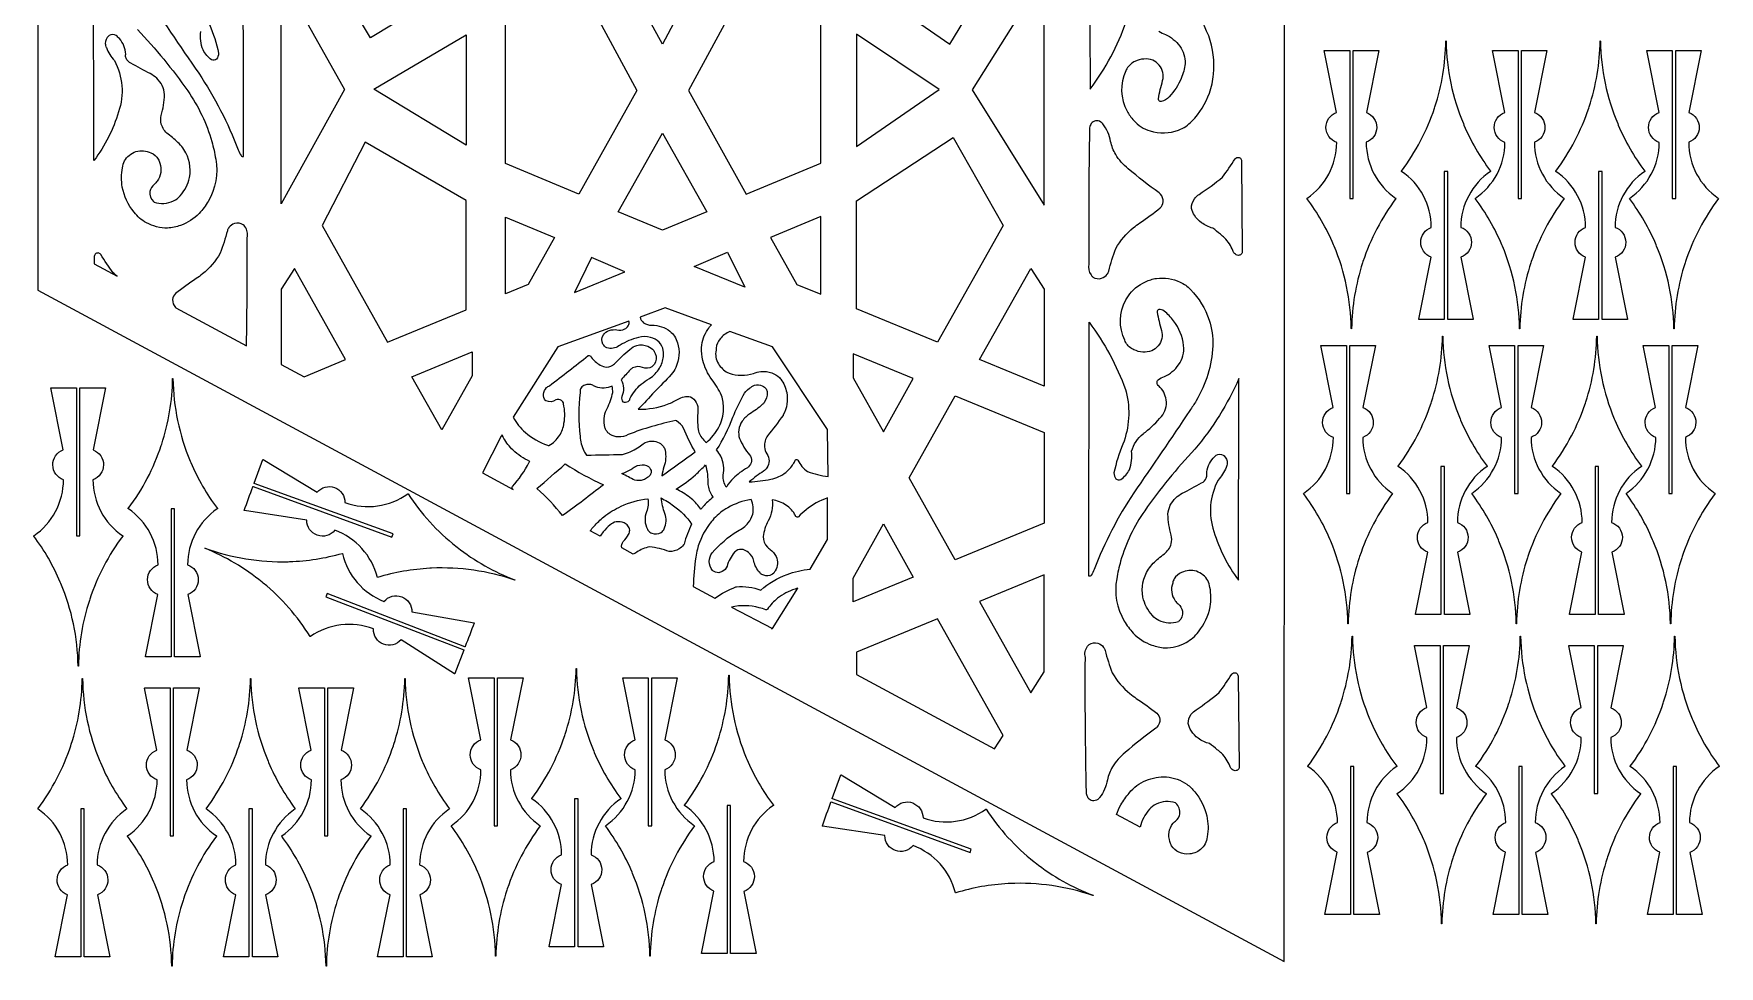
# Model space of a CAD drawing. Header units: millimetres. Extents: x -7831 to -6837, y 2323 to 4310.
# Drawn here: x -7831 to -6837, y 2323 to 2873 of the extents above; entities that cross this region are included whole.
import ezdxf

# ---------------------------------------------------------------- set-up
doc = ezdxf.new("R2010")
doc.units = ezdxf.units.MM
doc.layers.add('Default', color=70, linetype='Continuous')

msp = doc.modelspace()

# ---------------------------------------------------------------- linework, layer by layer
at = {"layer": 'Default'}
msp.add_lwpolyline([(-7829.05, 4309.6), (-7829.05, 2721.61), (-7093.93, 2325.6), (-7092.9, 4309.6)], dxfattribs=at)
for points in [[(-7576.36, 2964.61), (-7576.36, 2904.57), (-7632.77, 2870.41), (-7671.23, 2934.6), (-7633.96, 2998.21)], [(-7497.47, 2933.99), (-7460.53, 3002.54), (-7425.03, 2933.72), (-7460.52, 2866.59)], [(-7346.21, 2964.1), (-7346.21, 2904.76), (-7291.11, 2866.73), (-7249.77, 2934.59), (-7291.37, 3000.43)], [(-7648.06, 2839.94), (-7685.57, 2772.43), (-7685.57, 2906.62)], [(-7553.21, 2883.11), (-7510.95, 2904.61), (-7475.71, 2839.28), (-7509.89, 2778.24), (-7553.21, 2796.24)], [(-7367.06, 2882.85), (-7409.24, 2905.66), (-7445.28, 2839.28), (-7411.11, 2778.24), (-7367.06, 2796.54)], [(-7277.91, 2839.68), (-7235.42, 2771.76), (-7235.42, 2907.24)], [(-7576.36, 2872.09), (-7576.36, 2807.02), (-7630.91, 2840.14)], [(-7346.21, 2872.55), (-7346.21, 2806.32), (-7297.39, 2839.8)], [(-7460.5, 2756.95), (-7486.61, 2767.79), (-7460.5, 2814.23), (-7434.38, 2767.79)], [(-7576.36, 2774.39), (-7636.02, 2808.8), (-7661.39, 2759.76), (-7622.72, 2690.79), (-7576.36, 2709.88)], [(-7346.21, 2710.54), (-7346.21, 2774.32), (-7289.08, 2811.6), (-7259.6, 2759.77), (-7298.27, 2690.79)], [(-7553.21, 2719.43), (-7553.21, 2764.68), (-7524.24, 2752.62), (-7539.7, 2724.99)], [(-7367.06, 2764.99), (-7396.75, 2752.62), (-7381.3, 2724.99), (-7367.06, 2719.14)], [(-7685.57, 2677.79), (-7671.99, 2670.47), (-7647.45, 2680.59), (-7677.62, 2734.41), (-7685.57, 2722.05)], [(-7502.49, 2740.76), (-7512.55, 2720.12), (-7482.67, 2732.32)], [(-7422.12, 2743.91), (-7412.06, 2723.27), (-7441.94, 2735.47)], [(-7235.42, 2722.05), (-7235.42, 2664.87), (-7273.54, 2680.59), (-7243.38, 2734.41)], [(-7572.9, 2671), (-7590.77, 2639.1), (-7608.36, 2670.49), (-7572.9, 2685.11)], [(-7348.09, 2669.9), (-7330.22, 2638), (-7312.63, 2669.39), (-7348.09, 2684.01)], [(-7235.42, 2610.83), (-7235.42, 2584.11), (-7287.9, 2562.48), (-7315.03, 2610.83), (-7287.9, 2659.18), (-7235.42, 2637.54)], [(-7348.09, 2551.76), (-7330.22, 2583.65), (-7312.63, 2552.27), (-7348.09, 2537.65)], [(-7235.42, 2496.49), (-7235.42, 2553.67), (-7273.54, 2537.95), (-7243.38, 2484.13)], [(-7346.21, 2494.97), (-7264.78, 2451.11), (-7259.63, 2458.83), (-7298.27, 2527.75), (-7346.21, 2508.01)]]:
    msp.add_lwpolyline(points, close=True, dxfattribs=at)
for points in [[(-7209.01, 2989.78), (-7208.2, 2840.13, 0.07631), (-7186.98, 2879.92)], [(-7767.18, 2898.1, 0.003386), (-7734.09, 2849.46, -0.053849), (-7710.77, 2804.37, 0.086443), (-7709.07, 2801.01, 0.424748), (-7707.61, 2800.46), (-7707.81, 2950.12, 0.076471)], [(-7770.23, 2875.24, -0.038709), (-7740.62, 2839.03, -0.084446), (-7726.39, 2809.22, -0.028578), (-7724.09, 2798.89, -0.183171), (-7728.54, 2773.92, -0.04938), (-7733.75, 2766.85, -0.121712), (-7744.84, 2759.73, -0.060853), (-7752.47, 2758.13, -0.120786), (-7765, 2761.3, -0.115471), (-7772.23, 2767.63, -0.131023), (-7779.18, 2782.39, -0.095963), (-7779.04, 2793.66, -0.207894), (-7775.08, 2801.06, -0.079722), (-7771.13, 2803.28, -0.178753), (-7762.33, 2802.57, -0.16088), (-7757.99, 2798.77, -0.088334), (-7757.08, 2796.36, -0.252889), (-7758.63, 2785.85, -0.044352), (-7760.24, 2784.05, 0.192156), (-7762.9, 2779.73, 0.238898), (-7760.75, 2773.78), (-7760.42, 2773.48, 0.19667), (-7748.97, 2774.2, 0.107898), (-7745.13, 2777.18, 0.13561), (-7739.54, 2788, 0.195347), (-7742.83, 2804.49, 0.042172), (-7745.58, 2807.98, 0.039778), (-7752.17, 2813.54, -0.162757), (-7756.18, 2819.52, -0.129231), (-7756.22, 2824.61, 0.063872), (-7754.28, 2836.95, 0.190173), (-7758.9, 2846.55, 0.062387), (-7762.68, 2849.26, -0.006297), (-7774.1, 2855.36, -0.189189), (-7776.91, 2858.28, -0.135654), (-7777.2, 2860.66, 0.178651), (-7780.91, 2869.93, 0.036511), (-7782.74, 2871.69, 0.320408), (-7786.9, 2871.75, 0.011978), (-7787.21, 2871.49, 0.241317), (-7789.24, 2866.98, 0.079836), (-7788.59, 2864.58, 0.082144), (-7783.87, 2856.95, -0.20864), (-7781.38, 2826.73, -0.086484), (-7795.89, 2798.04), (-7796.15, 2916.91, 0.068295)], [(-7167.69, 2874.26, 0.077861), (-7163.92, 2872.42, -0.127318), (-7155.47, 2865.46, -0.172549), (-7152.34, 2855.13, -0.076186), (-7154.57, 2846.48, -0.089549), (-7161.7, 2835.67, -0.222763), (-7166.46, 2832.85, -0.019237), (-7167.04, 2832.81, -0.249398), (-7168.07, 2834.39, -0.027776), (-7165.53, 2845.17, 0.247093), (-7167.56, 2854.25, 0.089839), (-7171.32, 2857.27, 0.189544), (-7181.85, 2856.49, 0.159487), (-7186.65, 2852.18, 0.042176), (-7187.27, 2850.86, 0.239334), (-7186.53, 2827.15, 0.052395), (-7182.63, 2821.62, 0.131715), (-7172.95, 2815.5, 0.1697), (-7156.13, 2816.01, 0.119156), (-7148.3, 2821.19, 0.105267), (-7137.96, 2837.79, 0.067928), (-7135.58, 2848.86, 0.109576), (-7138.32, 2871.5, 0.062275), (-7163.8, 2914.17, -0.041735)], [(-7727.74, 2878.26, -0.051326), (-7722.46, 2861.3, -0.172307), (-7723.65, 2857.81, -0.346332), (-7726.5, 2857.42, -0.126385), (-7731.56, 2863.21, -0.124348), (-7732.84, 2874.09, 0.154405)]]:
    msp.add_lwpolyline(points, format="xyb", dxfattribs=at)
for points in [[(-7004.93, 2829.71, 0.075188), (-6998.48, 2868.42, -0.984999), (-6998.3, 2868.42, 0.095578), (-6988.14, 2819.75), (-6987.81, 2818.96, 0.060023), (-6972.13, 2791.75, -0.427199), (-6972.15, 2791.63, 0.246783), (-6989.7, 2758.6, -0.711573), (-6989.57, 2740.98), (-6982.3, 2704.44, -0.472994), (-6982.39, 2704.33, 0.00008), (-6997.29, 2704.33, -0.414262), (-6997.38, 2704.42), (-6997.38, 2791.61), (-6999.4, 2791.61), (-6999.4, 2704.42, -0.414216), (-6999.49, 2704.33), (-7014.39, 2704.33, -0.472994), (-7014.48, 2704.44), (-7007.2, 2741.02, -0.701731), (-7007.08, 2758.56, 0.248166), (-7024.62, 2791.63, -0.427814), (-7024.64, 2791.75, 0.080411), (-7005.2, 2828.91)], [(-6913.93, 2829.71, 0.075188), (-6907.48, 2868.42, -0.984999), (-6907.3, 2868.42, 0.095578), (-6897.14, 2819.75), (-6896.81, 2818.96, 0.060023), (-6881.13, 2791.75, -0.427199), (-6881.15, 2791.63, 0.246783), (-6898.7, 2758.6, -0.711573), (-6898.57, 2740.98), (-6891.3, 2704.44, -0.472994), (-6891.39, 2704.33, 0.00008), (-6906.29, 2704.33, -0.414262), (-6906.38, 2704.42), (-6906.38, 2791.61), (-6908.4, 2791.61), (-6908.4, 2704.42, -0.414216), (-6908.49, 2704.33), (-6923.39, 2704.33, -0.472994), (-6923.48, 2704.44), (-6916.2, 2741.02, -0.701731), (-6916.08, 2758.56, 0.248166), (-6933.62, 2791.63, -0.427814), (-6933.64, 2791.75, 0.080411), (-6914.2, 2828.91)], [(-7047.62, 2737.61, 0.075188), (-7054.08, 2698.9, -0.984999), (-7054.26, 2698.9, 0.095578), (-7064.41, 2747.57), (-7064.75, 2748.36, 0.060023), (-7080.42, 2775.56, -0.427199), (-7080.4, 2775.69, 0.246783), (-7062.85, 2808.72, -0.711573), (-7062.99, 2826.34), (-7070.25, 2862.88, -0.472994), (-7070.17, 2862.99, 0.00008), (-7055.27, 2862.99, -0.414262), (-7055.18, 2862.9), (-7055.18, 2775.71), (-7053.16, 2775.71), (-7053.16, 2862.9, -0.414216), (-7053.07, 2862.99), (-7038.17, 2862.99, -0.472994), (-7038.08, 2862.88), (-7045.36, 2826.3, -0.701731), (-7045.48, 2808.76, 0.248166), (-7027.93, 2775.69, -0.427814), (-7027.91, 2775.56, 0.080411), (-7047.36, 2738.41)], [(-6948.37, 2737.61, 0.075188), (-6954.83, 2698.9, -0.984999), (-6955.01, 2698.9, 0.095578), (-6965.16, 2747.57), (-6965.5, 2748.36, 0.060023), (-6981.18, 2775.56, -0.427199), (-6981.15, 2775.69, 0.246783), (-6963.61, 2808.72, -0.711573), (-6963.74, 2826.34), (-6971.01, 2862.88, -0.472994), (-6970.92, 2862.99, 0.00008), (-6956.02, 2862.99, -0.414262), (-6955.93, 2862.9), (-6955.93, 2775.71), (-6953.91, 2775.71), (-6953.91, 2862.9, -0.414216), (-6953.82, 2862.99), (-6938.92, 2862.99, -0.472994), (-6938.83, 2862.88), (-6946.11, 2826.3, -0.701731), (-6946.23, 2808.76, 0.248166), (-6928.68, 2775.69, -0.427814), (-6928.66, 2775.56, 0.080411), (-6948.11, 2738.41)], [(-6857.37, 2737.61, 0.075188), (-6863.83, 2698.9, -0.984999), (-6864.01, 2698.9, 0.095578), (-6874.16, 2747.57), (-6874.5, 2748.36, 0.060023), (-6890.18, 2775.56, -0.427199), (-6890.15, 2775.69, 0.246783), (-6872.61, 2808.72, -0.711573), (-6872.74, 2826.34), (-6880.01, 2862.88, -0.472994), (-6879.92, 2862.99, 0.00008), (-6865.02, 2862.99, -0.414262), (-6864.93, 2862.9), (-6864.93, 2775.71), (-6862.91, 2775.71), (-6862.91, 2862.9, -0.414216), (-6862.82, 2862.99), (-6847.92, 2862.99, -0.472994), (-6847.83, 2862.88), (-6855.11, 2826.3, -0.701731), (-6855.23, 2808.76, 0.248166), (-6837.68, 2775.69, -0.427814), (-6837.66, 2775.56, 0.080411), (-6857.11, 2738.41)], [(-7201.55, 2728.54, 0.151381), (-7198.2, 2731.03, 0.092035), (-7197.33, 2732.82, -0.027343), (-7193.14, 2746.09, -0.092305), (-7182.74, 2758.43, -0.023458), (-7179, 2761.22, 0.015094), (-7166.95, 2770.07, 0.176601), (-7165.2, 2773.61, 0.212227), (-7166.89, 2778.22, 0.035784), (-7167.67, 2778.93, -0.020778), (-7185.82, 2793.19, -0.093782), (-7193.23, 2801.61, -0.08111), (-7196.23, 2809.23, 0.121988), (-7200.87, 2819.59), (-7201.33, 2820.18, 0.20112), (-7204.31, 2821.47, 0.195283), (-7207.14, 2820.46, 0.137014), (-7207.95, 2819.22, 0.122783), (-7208.68, 2816.66, 0.006777), (-7208.99, 2736.91, 0.215809), (-7207.79, 2730.52, 0.045105), (-7206.69, 2729.23, 0.202346)], [(-7120.89, 2742.06, -0.143073), (-7123.16, 2743.18, -0.168841), (-7124.14, 2744.94, 0.106229), (-7129.02, 2752.39, 0.033257), (-7131.49, 2754.52, 0.018926), (-7136, 2758.11, -0.092381), (-7142.68, 2761.35, -0.0926), (-7146.77, 2765.69, -0.081001), (-7148.51, 2769.68, -0.180148), (-7146.8, 2775.41, -0.087595), (-7143.91, 2778.07, 0.0257), (-7130.15, 2788.25, 0.012781), (-7122.81, 2798.93, -0.20497), (-7121.71, 2799.81, -0.232284), (-7119.92, 2799.51, -0.101883), (-7119.51, 2799.07, -0.162775), (-7118.95, 2797.42), (-7118.64, 2744.6, -0.297096), (-7119.13, 2742.74, -0.171353)], [(-7747.62, 2711.21), (-7705.89, 2688.73, 0.005416), (-7705.56, 2752.47, 0.23137), (-7706.9, 2759.12, 0.037033), (-7707.82, 2760.15, 0.2037), (-7712.96, 2760.88, 0.151459), (-7716.32, 2758.42, 0.092495), (-7717.2, 2756.62, -0.027378), (-7721.44, 2743.38, -0.09242), (-7731.88, 2731.12, -0.023599), (-7735.65, 2728.35, 0.015127), (-7747.74, 2719.57, 0.17634), (-7749.49, 2716.03, 0.212267), (-7747.82, 2711.42, 0.009686)], [(-7795.74, 2741.03), (-7795.78, 2737.16), (-7782.13, 2729.8, -0.004742), (-7784.58, 2731.8, -0.012763), (-7791.88, 2742.52, 0.205966), (-7792.97, 2743.4, 0.23298), (-7794.76, 2743.12, 0.095952), (-7795.16, 2742.7, 0.164419), (-7795.74, 2741.04)], [(-7185.14, 2615.69, 0.124348), (-7183.86, 2626.57, -0.154405), (-7177.06, 2636.84, -0.018331), (-7175.67, 2637.89, 0.053003), (-7166.27, 2647.08, 0.211359), (-7163.38, 2656.81, 0.165565), (-7167.79, 2665.07, -0.433717), (-7168.25, 2668.73, -0.077739), (-7164.48, 2670.59, 0.128454), (-7156.11, 2677.54, 0.189196), (-7153.16, 2688.86, 0.137126), (-7159.1, 2703.56, 0.060023), (-7164.65, 2709.26, 0.160321), (-7167.77, 2710.18, 0.249131), (-7168.79, 2708.59, 0.027786), (-7166.2, 2697.83, -0.246884), (-7168.21, 2688.72, -0.089609), (-7171.95, 2685.69, -0.189874), (-7182.47, 2686.4, -0.159631), (-7187.29, 2690.68, -0.042555), (-7187.92, 2692.01, -0.239384), (-7187.25, 2715.76, -0.04839), (-7183.94, 2720.63, -0.130643), (-7172.53, 2727.72, -0.028784), (-7169.21, 2728.53, -0.139442), (-7155.25, 2726.33, -0.095322), (-7149.06, 2721.91, -0.110967), (-7138.14, 2703.95, -0.093081), (-7135.99, 2688.74, -0.122685), (-7145.81, 2656.23, -0.021822), (-7149.52, 2650.58, -0.003386), (-7182.61, 2601.94, 0.053849), (-7205.93, 2556.85, -0.086443), (-7207.63, 2553.49, -0.424748), (-7209.09, 2552.94), (-7208.9, 2702.6, -0.076471), (-7187.51, 2662.94), (-7187.02, 2661.56, -0.152055), (-7188.96, 2630.74, 0.051326), (-7194.24, 2613.78, 0.172307), (-7193.06, 2610.3, 0.346332), (-7190.2, 2609.9, 0.126385)], [(-7458.97, 2711.08), (-7473.77, 2705.72, 0.19508), (-7471.68, 2702.38, 0.16747), (-7466.86, 2700.92, -0.078476), (-7461.14, 2699.98, -0.089572), (-7456.15, 2697.29, -0.077672), (-7453.49, 2694.39, -0.059857), (-7451.73, 2690.55, -0.192087), (-7452.75, 2675.93, -0.053947), (-7455.35, 2671.76, 0.007627), (-7474.84, 2651.29, 0.091523), (-7457.51, 2654.33, 0.039067), (-7451.33, 2657.19, -0.19928), (-7444.08, 2658.73, -0.132534), (-7440.62, 2655.25, -0.170128), (-7439.72, 2650.47, 0.042642), (-7439.51, 2639.36, 0.144954), (-7436.24, 2633.16, 0.03572), (-7434.68, 2631.76, 0.099195), (-7427.38, 2640.74, 0.115151), (-7424.58, 2651.39, 0.0854), (-7425.75, 2659.51, 0.054033), (-7431.48, 2668.92, -0.099441), (-7436.75, 2680.17, -0.065629), (-7437.59, 2687.77, -0.133272), (-7433.81, 2698.44, -0.035151), (-7431.64, 2701.17)], [(-7548.59, 2646.63, 0.09051), (-7541.37, 2637.58, 0.092172), (-7528.39, 2630.15, 0.005248), (-7527.52, 2629.86, 0.107025), (-7521.29, 2635.89, 0.116427), (-7518.66, 2643.02, 0.101613), (-7518.94, 2654.48, 0.252538), (-7520.13, 2656.52, 0.236531), (-7523.49, 2656.81, -0.272856), (-7529.26, 2656.28, -0.01517), (-7529.53, 2656.42, -0.194652), (-7530.83, 2660.18, -0.188634), (-7528.89, 2664.07, -0.066042), (-7527.21, 2665.23, 0.003928), (-7504.32, 2682.94, -0.328474), (-7503.21, 2682.92, -0.049883), (-7503.1, 2682.82, 0.126811), (-7498.09, 2677.84, 0.056784), (-7494.49, 2676.25, 0.159339), (-7489.93, 2677.26, 0.054304), (-7488.87, 2678.06, -0.027099), (-7479.84, 2686.61, -0.13119), (-7475.68, 2688.93, -0.163975), (-7469.14, 2688.47, -0.139206), (-7465.74, 2685.89, -0.08282), (-7464.81, 2684.11, -0.276828), (-7465.36, 2677.94, -0.069226), (-7466.83, 2676.42, -0.239954), (-7472.25, 2675.89, 0.223526), (-7478.15, 2675.68, 0.076758), (-7479.5, 2674.71, -0.004872), (-7484.94, 2668.72, -0.247573), (-7484.58, 2658.79, 0.257412), (-7483.85, 2655.65, 0.229426), (-7480.79, 2655.97, 0.204843), (-7479.74, 2657.39, -0.110233), (-7473.2, 2666.03, -0.050306), (-7468.23, 2669.45, 0.110679), (-7462.31, 2675.47, 0.121619), (-7460.02, 2682.46, 0.058938), (-7460.17, 2685.93, 0.176026), (-7462.58, 2690.89, 0.127657), (-7467.67, 2693.71, 0.132981), (-7474.73, 2693.65, 0.07476), (-7485.58, 2689.12, 0.048821), (-7486.23, 2688.68, -0.214489), (-7493.4, 2687.46, -0.133084), (-7495.7, 2689.75, -0.287175), (-7495.44, 2695.19, -0.149904), (-7491.95, 2697.76, -0.12562), (-7487.41, 2698.16, 0.176469), (-7482.83, 2698.68, 0.149084), (-7480.77, 2700.59, 0.195203), (-7480.38, 2703.32), (-7522.2, 2688.13)], [(-7362.87, 2611.63), (-7363.21, 2639.34), (-7395.73, 2688.13), (-7420.74, 2697.2, 0.127014), (-7426.6, 2692.76, 0.1354), (-7428.9, 2687.38, 0.029871), (-7428.99, 2686.16, 0.186709), (-7427.57, 2678.11, 0.123865), (-7422.15, 2673, 0.014567), (-7421.25, 2672.53, 0.163555), (-7406.91, 2672.5, -0.071888), (-7402.6, 2673.59, -0.11477), (-7396.01, 2672.78, -0.113942), (-7391.56, 2669.98, -0.055961), (-7390.77, 2669.02, -0.108081), (-7387.27, 2661.15, -0.174679), (-7389.34, 2647.95), (-7389.47, 2647.71, -0.020953), (-7398.53, 2635.71, 0.183392), (-7400.39, 2629.19, 0.112348), (-7398.99, 2624.95, -0.314743), (-7399.01, 2616.83, -0.075853), (-7400.91, 2614.84, 0.039296), (-7409.35, 2608.44, 0.02405), (-7396.61, 2610.01, 0.106076), (-7387.84, 2614.11, 0.095159), (-7383.38, 2619.05, 0.039728), (-7382.28, 2621.24, -0.498617), (-7380.87, 2621.42, -0.066773), (-7380.77, 2621.28, 0.111986), (-7375.02, 2614.56, 0.056208)], [(-7006.93, 2655.71, 0.075188), (-7000.48, 2694.42, -0.984999), (-7000.3, 2694.42, 0.095578), (-6990.14, 2645.75), (-6989.81, 2644.96, 0.060023), (-6974.13, 2617.75, -0.427199), (-6974.15, 2617.63, 0.246783), (-6991.7, 2584.6, -0.711573), (-6991.57, 2566.98), (-6984.3, 2530.44, -0.472994), (-6984.39, 2530.33, 0.00008), (-6999.29, 2530.33, -0.414262), (-6999.38, 2530.42), (-6999.38, 2617.61), (-7001.4, 2617.61), (-7001.4, 2530.42, -0.414216), (-7001.49, 2530.33), (-7016.39, 2530.33, -0.472994), (-7016.48, 2530.44), (-7009.2, 2567.02, -0.701731), (-7009.08, 2584.56, 0.248166), (-7026.62, 2617.63, -0.427814), (-7026.64, 2617.75, 0.080411), (-7007.2, 2654.91)], [(-6915.93, 2655.71, 0.075188), (-6909.48, 2694.42, -0.984999), (-6909.3, 2694.42, 0.095578), (-6899.14, 2645.75), (-6898.81, 2644.96, 0.060023), (-6883.13, 2617.75, -0.427199), (-6883.15, 2617.63, 0.246783), (-6900.7, 2584.6, -0.711573), (-6900.57, 2566.98), (-6893.3, 2530.44, -0.472994), (-6893.39, 2530.33, 0.00008), (-6908.29, 2530.33, -0.414262), (-6908.38, 2530.42), (-6908.38, 2617.61), (-6910.4, 2617.61), (-6910.4, 2530.42, -0.414216), (-6910.49, 2530.33), (-6925.39, 2530.33, -0.472994), (-6925.48, 2530.44), (-6918.2, 2567.02, -0.701731), (-6918.08, 2584.56, 0.248166), (-6935.62, 2617.63, -0.427814), (-6935.64, 2617.75, 0.080411), (-6916.2, 2654.91)], [(-7049.62, 2563.61, 0.075188), (-7056.08, 2524.9, -0.984999), (-7056.26, 2524.9, 0.095578), (-7066.41, 2573.57), (-7066.75, 2574.36, 0.060023), (-7082.42, 2601.56, -0.427199), (-7082.4, 2601.69, 0.246783), (-7064.85, 2634.72, -0.711573), (-7064.99, 2652.34), (-7072.25, 2688.88, -0.472994), (-7072.17, 2688.99, 0.00008), (-7057.27, 2688.99, -0.414262), (-7057.18, 2688.9), (-7057.18, 2601.71), (-7055.16, 2601.71), (-7055.16, 2688.9, -0.414216), (-7055.07, 2688.99), (-7040.17, 2688.99, -0.472994), (-7040.08, 2688.88), (-7047.36, 2652.3, -0.701731), (-7047.48, 2634.76, 0.248166), (-7029.93, 2601.69, -0.427814), (-7029.91, 2601.56, 0.080411), (-7049.36, 2564.41)], [(-6950.37, 2563.61, 0.075188), (-6956.83, 2524.9, -0.984999), (-6957.01, 2524.9, 0.095578), (-6967.16, 2573.57), (-6967.5, 2574.36, 0.060023), (-6983.18, 2601.56, -0.427199), (-6983.15, 2601.69, 0.246783), (-6965.61, 2634.72, -0.711573), (-6965.74, 2652.34), (-6973.01, 2688.88, -0.472994), (-6972.92, 2688.99, 0.00008), (-6958.02, 2688.99, -0.414262), (-6957.93, 2688.9), (-6957.93, 2601.71), (-6955.91, 2601.71), (-6955.91, 2688.9, -0.414216), (-6955.82, 2688.99), (-6940.92, 2688.99, -0.472994), (-6940.83, 2688.88), (-6948.11, 2652.3, -0.701731), (-6948.23, 2634.76, 0.248166), (-6930.68, 2601.69, -0.427814), (-6930.66, 2601.56, 0.080411), (-6950.11, 2564.41)], [(-6859.37, 2563.61, 0.075188), (-6865.83, 2524.9, -0.984999), (-6866.01, 2524.9, 0.095578), (-6876.16, 2573.57), (-6876.5, 2574.36, 0.060023), (-6892.18, 2601.56, -0.427199), (-6892.15, 2601.69, 0.246783), (-6874.61, 2634.72, -0.711573), (-6874.74, 2652.34), (-6882.01, 2688.88, -0.472994), (-6881.92, 2688.99, 0.00008), (-6867.02, 2688.99, -0.414262), (-6866.93, 2688.9), (-6866.93, 2601.71), (-6864.91, 2601.71), (-6864.91, 2688.9, -0.414216), (-6864.82, 2688.99), (-6849.92, 2688.99, -0.472994), (-6849.83, 2688.88), (-6857.11, 2652.3, -0.701731), (-6857.23, 2634.76, 0.248166), (-6839.68, 2601.69, -0.427814), (-6839.66, 2601.56, 0.080411), (-6859.11, 2564.41)], [(-7755.93, 2630.71, 0.075188), (-7749.48, 2669.42, -0.984999), (-7749.3, 2669.42, 0.095578), (-7739.14, 2620.75), (-7738.81, 2619.96, 0.060023), (-7723.13, 2592.75, -0.427199), (-7723.15, 2592.63, 0.246783), (-7740.7, 2559.6, -0.711573), (-7740.57, 2541.98), (-7733.3, 2505.44, -0.472994), (-7733.39, 2505.33, 0.00008), (-7748.29, 2505.33, -0.414262), (-7748.38, 2505.42), (-7748.38, 2592.61), (-7750.4, 2592.61), (-7750.4, 2505.42, -0.414216), (-7750.49, 2505.33), (-7765.39, 2505.33, -0.472994), (-7765.48, 2505.44), (-7758.2, 2542.02, -0.701731), (-7758.08, 2559.56, 0.248166), (-7775.62, 2592.63, -0.427814), (-7775.64, 2592.75, 0.080411), (-7756.2, 2629.91)], [(-7505.28, 2624.25, -0.002135), (-7484.16, 2624.66, 0.077002), (-7475.2, 2628.63, 0.035167), (-7472.02, 2630.99, -0.154528), (-7466.49, 2632.52, -0.111758), (-7462.51, 2631.47, -0.11532), (-7460.04, 2629.37, -0.112924), (-7459.06, 2627.13, -0.144638), (-7459.75, 2617.41, 0.024127), (-7460.93, 2612.04, 0.008608), (-7441.24, 2626.21, -0.040978), (-7448.16, 2640.22, 0.113066), (-7452.35, 2644.44), (-7452.68, 2644.65, 0.043721), (-7480.78, 2636.38, -0.146484), (-7486.62, 2634.99, -0.126722), (-7491.38, 2636.47, -0.115703), (-7493.76, 2638.82, -0.076329), (-7494.51, 2640.56, -0.182459), (-7493.54, 2651.06, -0.01363), (-7493.13, 2651.84, 0.06135), (-7489.92, 2661.16, 0.078937), (-7490.3, 2664.89, -0.194449), (-7499.84, 2664.61, -0.04326), (-7501.59, 2665.43, 0.205915), (-7506.41, 2665.53, 0.140373), (-7508.5, 2663.95, 0.195108), (-7509.17, 2661.5, -0.092335), (-7509.15, 2661.17, 0.060766), (-7509.21, 2635.34, 0.090993), (-7506.94, 2626.77), (-7506.94, 2626.77, 0.070578)], [(-7428.64, 2627.29, 0.054461), (-7419.06, 2646.66, -0.017492), (-7413.01, 2659.49, -0.114641), (-7409.23, 2663.77, -0.05514), (-7406.25, 2665.43, -0.17228), (-7401.72, 2665.09, -0.141552), (-7399.48, 2663.29, -0.143453), (-7398.77, 2661.24, -0.176318), (-7400.58, 2655.33, -0.038721), (-7401.67, 2654.1, -0.044167), (-7408.97, 2648.69, 0.103105), (-7413.53, 2644.31, 0.115426), (-7415.54, 2639.14, 0.109346), (-7415.15, 2634.1, 0.066387), (-7409.22, 2624.38, -0.194471), (-7408.1, 2620.77, -0.172996), (-7409.82, 2617.31, -0.03215), (-7410.49, 2616.73, 0.072407), (-7418.77, 2610.53, 0.049184), (-7422.59, 2605.85), (-7422.59, 2605.85), (-7422.94, 2605.31, -0.143735), (-7424.73, 2612.4, 0.171015), (-7426.19, 2623.58, 0.056368)], [(-7129.49, 2623.97, -0.241317), (-7127.46, 2619.46, -0.079836), (-7128.11, 2617.06, -0.082144), (-7132.83, 2609.43, 0.20864), (-7135.32, 2579.21, 0.086484), (-7120.81, 2550.53), (-7120.56, 2669.39, -0.068295), (-7146.47, 2627.72, 0.038709), (-7176.08, 2591.51, 0.084446), (-7190.31, 2561.7, 0.028578), (-7192.61, 2551.37, 0.183171), (-7188.16, 2526.4, 0.04938), (-7182.95, 2519.33, 0.121712), (-7171.86, 2512.21, 0.060853), (-7164.23, 2510.61, 0.120786), (-7151.71, 2513.78, 0.115471), (-7144.48, 2520.11, 0.131023), (-7137.52, 2534.87, 0.095963), (-7137.66, 2546.14, 0.207894), (-7141.62, 2553.54, 0.079722), (-7145.57, 2555.76, 0.178753), (-7154.37, 2555.05, 0.16088), (-7158.71, 2551.25, 0.088334), (-7159.62, 2548.85, 0.252889), (-7158.07, 2538.33, 0.044352), (-7156.46, 2536.53, -0.192156), (-7153.8, 2532.21, -0.238898), (-7155.95, 2526.26), (-7156.28, 2525.96, -0.19667), (-7167.74, 2526.68, -0.107898), (-7171.57, 2529.66, -0.13561), (-7177.17, 2540.48, -0.195347), (-7173.87, 2556.97, -0.042172), (-7171.12, 2560.46, -0.039778), (-7164.53, 2566.02, 0.162757), (-7160.52, 2572, 0.129231), (-7160.48, 2577.09, -0.063872), (-7162.42, 2589.44, -0.190173), (-7157.8, 2599.03, -0.062387), (-7154.02, 2601.74, 0.006297), (-7142.61, 2607.84, 0.189189), (-7139.79, 2610.76, 0.135654), (-7139.5, 2613.14, -0.178651), (-7135.79, 2622.41, -0.036511), (-7133.96, 2624.17, -0.320408), (-7129.81, 2624.23, -0.011978)], [(-7798.62, 2538.61, 0.075188), (-7805.08, 2499.9, -0.984999), (-7805.26, 2499.9, 0.095578), (-7815.41, 2548.57), (-7815.75, 2549.36, 0.060023), (-7831.42, 2576.56, -0.427199), (-7831.4, 2576.69, 0.246783), (-7813.85, 2609.72, -0.711573), (-7813.99, 2627.34), (-7821.25, 2663.88, -0.472994), (-7821.17, 2663.99, 0.00008), (-7806.27, 2663.99, -0.414262), (-7806.18, 2663.9), (-7806.18, 2576.71), (-7804.16, 2576.71), (-7804.16, 2663.9, -0.414216), (-7804.07, 2663.99), (-7789.17, 2663.99, -0.472994), (-7789.08, 2663.88), (-7796.36, 2627.3, -0.701731), (-7796.48, 2609.76, 0.248166), (-7778.93, 2576.69, -0.427814), (-7778.91, 2576.56, 0.080411), (-7798.36, 2539.41)], [(-7554.58, 2635, -0.010742), (-7555.19, 2636.24), (-7555.71, 2635.43), (-7566.79, 2613.8), (-7548.59, 2604, 0.000288), (-7549, 2604.43, -0.426734), (-7549.07, 2605.7, 0.063183), (-7539.14, 2620.03), (-7538.85, 2620.57, -0.083032), (-7548.76, 2627.29, -0.074099), (-7554.13, 2634.16, -0.007721), (-7554.53, 2634.91)], [(-7581.73, 2569.96, 0.075188), (-7547.56, 2550.66, -0.984999), (-7547.62, 2550.49, 0.095578), (-7596.83, 2557.59), (-7597.7, 2557.55, 0.060023), (-7628.62, 2552.12, -0.427199), (-7628.73, 2552.18, 0.246783), (-7653.77, 2579.96, -0.711573), (-7670.37, 2585.86), (-7707.2, 2591.52, -0.472994), (-7707.27, 2591.64, 0.00008), (-7702.17, 2605.65, -0.414262), (-7702.06, 2605.7), (-7620.13, 2575.89), (-7619.43, 2577.79), (-7701.37, 2607.6, -0.414216), (-7701.42, 2607.71), (-7696.33, 2621.72, -0.472994), (-7696.19, 2621.76), (-7664.3, 2602.41, -0.701731), (-7647.87, 2596.3, 0.248166), (-7610.79, 2601.49, -0.427814), (-7610.66, 2601.46, 0.080411), (-7582.4, 2570.48)], [(-7495.39, 2606.83, -0.015325), (-7519.49, 2588.64, 0.04614), (-7534.65, 2604.54, 0.005713), (-7517.92, 2619.09, 0.038778)], [(-7484.47, 2613.43, 0.056032), (-7479.65, 2615.55, 0.026077), (-7477.78, 2616.78, -0.089763), (-7475.2, 2618.11, -0.142972), (-7470.05, 2618.19, -0.092105), (-7468.49, 2617.18, -0.099451), (-7467.57, 2615.88, -0.119693), (-7467.27, 2614.29, -0.127724), (-7467.85, 2612.53, -0.101204), (-7469.21, 2611.2, -0.011997), (-7469.42, 2611.06, -0.091853), (-7471.93, 2609.7, -0.139023), (-7476.83, 2609.51, -0.021157)], [(-7437.87, 2592.35, 0.063322), (-7443.44, 2598.52, 0.062592), (-7451.56, 2603.82, 0.006513), (-7452.54, 2604.28, 0.044628), (-7441.17, 2612.63, 0.029466), (-7435.16, 2618.61, -0.070702), (-7433.82, 2607.04, 0.097695), (-7431.39, 2600.47, 0.016156), (-7430.69, 2599.42, 0.052325), (-7436.7, 2593.78, 0.011501), (-7437.78, 2592.46), (-7437.78, 2592.46)], [(-7497.34, 2576.39), (-7503.23, 2579.56, -0.023467), (-7500.98, 2582.18, -0.04811), (-7495.11, 2587.91, -0.062845), (-7484.98, 2594.1, -0.074639), (-7469.17, 2598.56, -0.130982), (-7469.98, 2590.92, 0.222612), (-7469.43, 2580.57, 0.052854), (-7468.85, 2579.65, 0.12796), (-7466.9, 2578.24, 0.233463), (-7461.43, 2578.6, 0.172482), (-7459.51, 2580.85, 0.192011), (-7459.15, 2589.83, -0.045698), (-7461.43, 2599.01, -0.039692), (-7453.98, 2594.4, -0.079428), (-7443.36, 2583.63, 0.051473), (-7447.79, 2571.78, -0.017306), (-7448.1, 2571.33, -0.104367), (-7450.8, 2568.95, -0.13259), (-7456.63, 2567.44, 0.056422), (-7468.1, 2570.13, 0.113621), (-7475.75, 2567, -0.054353), (-7476.94, 2566.24, -0.038932), (-7477.85, 2565.88), (-7484.62, 2569.53, -0.190453), (-7483.66, 2573.42, 0.060779), (-7480.55, 2577.48, 0.15249), (-7479.91, 2580.09, 0.152357), (-7480.91, 2582.56, 0.121355), (-7483.24, 2584.34, 0.146635), (-7487.81, 2584.9, 0.1454), (-7491.55, 2583.03, 0.048259), (-7495.51, 2578.98, 0.031869)], [(-7442.43, 2546.81), (-7429.6, 2539.9, -0.065119), (-7417.21, 2546.53, -0.062986), (-7416.99, 2546.58, -0.112581), (-7402.53, 2544.64, -0.093635), (-7387.11, 2553.9, -0.062576), (-7373.51, 2557.05), (-7363.31, 2574.57), (-7363.24, 2599.02, 0.084081), (-7375.86, 2592.04, 0.041059), (-7380.32, 2587.86, -0.326846), (-7381.84, 2588.08, -0.176192), (-7382.08, 2588.59, 0.130777), (-7387.71, 2594.77, 0.100478), (-7395.8, 2597.89, -0.161189), (-7398.25, 2585.51, 0.093652), (-7401.12, 2576.23, 0.193763), (-7398.68, 2570.05, 0.047271), (-7397.11, 2568.67, -0.132053), (-7393.56, 2564.53, -0.25175), (-7394.05, 2556.01, 0.036618), (-7394.41, 2555.4, -0.175307), (-7397.21, 2553.35, -0.209743), (-7401.91, 2553.88, -0.093969), (-7403.21, 2554.99, -0.137177), (-7406.65, 2561.75, 0.181567), (-7409.9, 2566.89, 0.075146), (-7412.94, 2568.53, 0.205978), (-7417.04, 2567.88, 0.083185), (-7418.02, 2567, 0.115694), (-7422.47, 2558.69, -0.184352), (-7425.26, 2555.61, -0.074316), (-7427.39, 2554.9, -0.178575), (-7430.8, 2556.05), (-7430.98, 2556.2, -0.182103), (-7432.96, 2561.62, -0.154472), (-7431.23, 2566.55, -0.078424), (-7416.25, 2579.51, 0.117653), (-7409.96, 2584.3, 0.109198), (-7407.36, 2589.38, 0.180437), (-7408.34, 2598.06, 0.090352), (-7422.08, 2593.25, 0.07832), (-7430.2, 2586.83, 0.039316), (-7433, 2583.27, 0.096899), (-7440, 2568.81, 0.030619), (-7440.93, 2564.1, 0.026124)], [(-7696.68, 2549.34, 0.075188), (-7730.47, 2569.3, -0.984999), (-7730.41, 2569.47, 0.095578), (-7681.35, 2561.42), (-7680.48, 2561.45, 0.060023), (-7649.46, 2566.29, -0.427199), (-7649.35, 2566.22, 0.246783), (-7624.85, 2537.96, -0.711573), (-7608.37, 2531.75), (-7571.66, 2525.37, -0.472994), (-7571.59, 2525.25, 0.00008), (-7576.95, 2511.35, -0.414262), (-7577.07, 2511.3), (-7658.41, 2542.68), (-7659.14, 2540.79), (-7577.79, 2509.41, -0.414216), (-7577.74, 2509.3), (-7583.11, 2495.4, -0.472994), (-7583.24, 2495.35), (-7614.75, 2515.31, -0.701731), (-7631.06, 2521.73, 0.248166), (-7668.23, 2517.27, -0.427814), (-7668.36, 2517.29, 0.080411), (-7696.03, 2548.81)], [(-7396.19, 2521.9), (-7395.74, 2522.06), (-7380.64, 2545.78, 0.012466), (-7382.39, 2545.26, 0.086379), (-7392.73, 2539.82, 0.079125), (-7398.57, 2533.48, -0.109747), (-7398.75, 2533.23, -0.259612), (-7399.69, 2533.03, 0.031088), (-7403.52, 2534.3, 0.118836), (-7419.87, 2534.65), (-7395.74, 2522.06)], [(-7060.27, 2478.71, 0.075188), (-7053.81, 2517.42, -0.984999), (-7053.63, 2517.42, 0.095578), (-7043.48, 2468.75), (-7043.14, 2467.96, 0.060023), (-7027.47, 2440.75, -0.427199), (-7027.49, 2440.63, 0.246783), (-7045.04, 2407.6, -0.711573), (-7044.9, 2389.98), (-7037.63, 2353.44, -0.472994), (-7037.72, 2353.33, 0.00008), (-7052.62, 2353.33, -0.414262), (-7052.71, 2353.42), (-7052.71, 2440.61), (-7054.73, 2440.61), (-7054.73, 2353.42, -0.414216), (-7054.82, 2353.33), (-7069.72, 2353.33, -0.472994), (-7069.81, 2353.44), (-7062.53, 2390.02, -0.701731), (-7062.41, 2407.56, 0.248166), (-7079.96, 2440.63, -0.427814), (-7079.98, 2440.75, 0.080411), (-7060.53, 2477.91)], [(-6961.02, 2478.71, 0.075188), (-6954.57, 2517.42, -0.984999), (-6954.39, 2517.42, 0.095578), (-6944.23, 2468.75), (-6943.89, 2467.96, 0.060023), (-6928.22, 2440.75, -0.427199), (-6928.24, 2440.63, 0.246783), (-6945.79, 2407.6, -0.711573), (-6945.65, 2389.98), (-6938.39, 2353.44, -0.472994), (-6938.48, 2353.33, 0.00008), (-6953.38, 2353.33, -0.414262), (-6953.47, 2353.42), (-6953.47, 2440.61), (-6955.49, 2440.61), (-6955.49, 2353.42, -0.414216), (-6955.58, 2353.33), (-6970.48, 2353.33, -0.472994), (-6970.56, 2353.44), (-6963.28, 2390.02, -0.701731), (-6963.16, 2407.56, 0.248166), (-6980.71, 2440.63, -0.427814), (-6980.73, 2440.75, 0.080411), (-6961.28, 2477.91)], [(-6870.02, 2478.71, 0.075188), (-6863.57, 2517.42, -0.984999), (-6863.39, 2517.42, 0.095578), (-6853.23, 2468.75), (-6852.89, 2467.96, 0.060023), (-6837.22, 2440.75, -0.427199), (-6837.24, 2440.63, 0.246783), (-6854.79, 2407.6, -0.711573), (-6854.65, 2389.98), (-6847.39, 2353.44, -0.472994), (-6847.48, 2353.33, 0.00008), (-6862.38, 2353.33, -0.414262), (-6862.47, 2353.42), (-6862.47, 2440.61), (-6864.49, 2440.61), (-6864.49, 2353.42, -0.414216), (-6864.58, 2353.33), (-6879.48, 2353.33, -0.472994), (-6879.56, 2353.44), (-6872.28, 2390.02, -0.701731), (-6872.16, 2407.56, 0.248166), (-6889.71, 2440.63, -0.427814), (-6889.73, 2440.75, 0.080411), (-6870.28, 2477.91)], [(-7203.74, 2513.36, -0.151459), (-7200.38, 2510.9, -0.092495), (-7199.5, 2509.11, 0.027378), (-7195.26, 2495.86, 0.09242), (-7184.82, 2483.6, 0.023599), (-7181.06, 2480.83, -0.015127), (-7168.96, 2472.05, -0.17634), (-7167.21, 2468.51, -0.212267), (-7168.88, 2463.9, -0.035437), (-7169.65, 2463.19, 0.020732), (-7187.74, 2448.81, 0.093753), (-7195.13, 2440.34, 0.080851), (-7198.09, 2432.71, -0.121886), (-7202.69, 2422.31, 0.006884), (-7203.14, 2421.72, -0.201651), (-7206.1, 2420.42, -0.194802), (-7208.94, 2421.4, -0.136924), (-7209.76, 2422.64, -0.123077), (-7210.51, 2425.2, -0.006777), (-7211.14, 2504.95, -0.23137), (-7209.8, 2511.6, -0.037033), (-7208.89, 2512.63, -0.2037)], [(-6994.37, 2386.61, 0.075188), (-7000.83, 2347.9, -0.984999), (-7001.01, 2347.9, 0.095578), (-7011.16, 2396.57), (-7011.5, 2397.36, 0.060023), (-7027.18, 2424.56, -0.427199), (-7027.15, 2424.69, 0.246783), (-7009.61, 2457.72, -0.711573), (-7009.74, 2475.34), (-7017.01, 2511.88, -0.472994), (-7016.92, 2511.99, 0.00008), (-7002.02, 2511.99, -0.414262), (-7001.93, 2511.9), (-7001.93, 2424.71), (-6999.91, 2424.71), (-6999.91, 2511.9, -0.414216), (-6999.82, 2511.99), (-6984.92, 2511.99, -0.472994), (-6984.83, 2511.88), (-6992.11, 2475.3, -0.701731), (-6992.23, 2457.76, 0.248166), (-6974.68, 2424.69, -0.427814), (-6974.66, 2424.56, 0.080411), (-6994.11, 2387.41)], [(-6903.37, 2386.61, 0.075188), (-6909.83, 2347.9, -0.984999), (-6910.01, 2347.9, 0.095578), (-6920.16, 2396.57), (-6920.5, 2397.36, 0.060023), (-6936.18, 2424.56, -0.427199), (-6936.15, 2424.69, 0.246783), (-6918.61, 2457.72, -0.711573), (-6918.74, 2475.34), (-6926.01, 2511.88, -0.472994), (-6925.92, 2511.99, 0.00008), (-6911.02, 2511.99, -0.414262), (-6910.93, 2511.9), (-6910.93, 2424.71), (-6908.91, 2424.71), (-6908.91, 2511.9, -0.414216), (-6908.82, 2511.99), (-6893.92, 2511.99, -0.472994), (-6893.83, 2511.88), (-6901.11, 2475.3, -0.701731), (-6901.23, 2457.76, 0.248166), (-6883.68, 2424.69, -0.427814), (-6883.66, 2424.56, 0.080411), (-6903.11, 2387.41)], [(-7517.93, 2459.71, 0.075188), (-7511.48, 2498.42, -0.984999), (-7511.3, 2498.42, 0.095578), (-7501.14, 2449.75), (-7500.81, 2448.96, 0.060023), (-7485.13, 2421.75, -0.427199), (-7485.15, 2421.63, 0.246783), (-7502.7, 2388.6, -0.711573), (-7502.57, 2370.98), (-7495.3, 2334.44, -0.472994), (-7495.39, 2334.33, 0.00008), (-7510.29, 2334.33, -0.414262), (-7510.38, 2334.42), (-7510.38, 2421.61), (-7512.4, 2421.61), (-7512.4, 2334.42, -0.414216), (-7512.49, 2334.33), (-7527.39, 2334.33, -0.472994), (-7527.48, 2334.44), (-7520.2, 2371.02, -0.701731), (-7520.08, 2388.56, 0.248166), (-7537.62, 2421.63, -0.427814), (-7537.64, 2421.75, 0.080411), (-7518.2, 2458.91)], [(-7122.67, 2438.14, -0.142557), (-7124.96, 2439.26, -0.165069), (-7125.94, 2441, 0.1063), (-7130.84, 2448.42, 0.033369), (-7133.32, 2450.54, 0.018953), (-7137.85, 2454.11, -0.092798), (-7144.52, 2457.28, -0.092692), (-7148.61, 2461.55, -0.089744), (-7150.44, 2465.9, -0.171542), (-7148.66, 2471.41, -0.085256), (-7145.84, 2474.02, 0.025663), (-7132.12, 2484.28, 0.012763), (-7124.82, 2495, -0.205966), (-7123.73, 2495.88, -0.23298), (-7121.94, 2495.6, -0.095952), (-7121.54, 2495.19, -0.165831), (-7120.96, 2493.51), (-7120.43, 2440.69, -0.297887), (-7120.91, 2438.83, -0.173017)], [(-7809.27, 2453.71, 0.075188), (-7802.81, 2492.42, -0.984999), (-7802.63, 2492.42, 0.095578), (-7792.48, 2443.75), (-7792.14, 2442.96, 0.060023), (-7776.47, 2415.75, -0.427199), (-7776.49, 2415.63, 0.246783), (-7794.04, 2382.6, -0.711573), (-7793.9, 2364.98), (-7786.63, 2328.44, -0.472994), (-7786.72, 2328.33, 0.00008), (-7801.62, 2328.33, -0.414262), (-7801.71, 2328.42), (-7801.71, 2415.61), (-7803.73, 2415.61), (-7803.73, 2328.42, -0.414216), (-7803.82, 2328.33), (-7818.72, 2328.33, -0.472994), (-7818.81, 2328.44), (-7811.53, 2365.02, -0.701731), (-7811.41, 2382.56, 0.248166), (-7828.96, 2415.63, -0.427814), (-7828.98, 2415.75, 0.080411), (-7809.53, 2452.91)], [(-7743.37, 2361.61, 0.075188), (-7749.83, 2322.9, -0.984999), (-7750.01, 2322.9, 0.095578), (-7760.16, 2371.57), (-7760.5, 2372.36, 0.060023), (-7776.18, 2399.56, -0.427199), (-7776.15, 2399.69, 0.246783), (-7758.61, 2432.72, -0.711573), (-7758.74, 2450.34), (-7766.01, 2486.88, -0.472994), (-7765.92, 2486.99, 0.00008), (-7751.02, 2486.99, -0.414262), (-7750.93, 2486.9), (-7750.93, 2399.71), (-7748.91, 2399.71), (-7748.91, 2486.9, -0.414216), (-7748.82, 2486.99), (-7733.92, 2486.99, -0.472994), (-7733.83, 2486.88), (-7741.11, 2450.3, -0.701731), (-7741.23, 2432.76, 0.248166), (-7723.68, 2399.69, -0.427814), (-7723.66, 2399.56, 0.080411), (-7743.11, 2362.41)], [(-7710.02, 2453.71, 0.075188), (-7703.57, 2492.42, -0.984999), (-7703.39, 2492.42, 0.095578), (-7693.23, 2443.75), (-7692.89, 2442.96, 0.060023), (-7677.22, 2415.75, -0.427199), (-7677.24, 2415.63, 0.246783), (-7694.79, 2382.6, -0.711573), (-7694.65, 2364.98), (-7687.39, 2328.44, -0.472994), (-7687.48, 2328.33, 0.00008), (-7702.38, 2328.33, -0.414262), (-7702.47, 2328.42), (-7702.47, 2415.61), (-7704.49, 2415.61), (-7704.49, 2328.42, -0.414216), (-7704.58, 2328.33), (-7719.48, 2328.33, -0.472994), (-7719.56, 2328.44), (-7712.28, 2365.02, -0.701731), (-7712.16, 2382.56, 0.248166), (-7729.71, 2415.63, -0.427814), (-7729.73, 2415.75, 0.080411), (-7710.28, 2452.91)], [(-7652.37, 2361.61, 0.075188), (-7658.83, 2322.9, -0.984999), (-7659.01, 2322.9, 0.095578), (-7669.16, 2371.57), (-7669.5, 2372.36, 0.060023), (-7685.18, 2399.56, -0.427199), (-7685.15, 2399.69, 0.246783), (-7667.61, 2432.72, -0.711573), (-7667.74, 2450.34), (-7675.01, 2486.88, -0.472994), (-7674.92, 2486.99, 0.00008), (-7660.02, 2486.99, -0.414262), (-7659.93, 2486.9), (-7659.93, 2399.71), (-7657.91, 2399.71), (-7657.91, 2486.9, -0.414216), (-7657.82, 2486.99), (-7642.92, 2486.99, -0.472994), (-7642.83, 2486.88), (-7650.11, 2450.3, -0.701731), (-7650.23, 2432.76, 0.248166), (-7632.68, 2399.69, -0.427814), (-7632.66, 2399.56, 0.080411), (-7652.11, 2362.41)], [(-7619.02, 2453.71, 0.075188), (-7612.57, 2492.42, -0.984999), (-7612.39, 2492.42, 0.095578), (-7602.23, 2443.75), (-7601.89, 2442.96, 0.060023), (-7586.22, 2415.75, -0.427199), (-7586.24, 2415.63, 0.246783), (-7603.79, 2382.6, -0.711573), (-7603.65, 2364.98), (-7596.39, 2328.44, -0.472994), (-7596.48, 2328.33, 0.00008), (-7611.38, 2328.33, -0.414262), (-7611.47, 2328.42), (-7611.47, 2415.61), (-7613.49, 2415.61), (-7613.49, 2328.42, -0.414216), (-7613.58, 2328.33), (-7628.48, 2328.33, -0.472994), (-7628.56, 2328.44), (-7621.28, 2365.02, -0.701731), (-7621.16, 2382.56, 0.248166), (-7638.71, 2415.63, -0.427814), (-7638.73, 2415.75, 0.080411), (-7619.28, 2452.91)], [(-7552.37, 2367.61, 0.075188), (-7558.83, 2328.9, -0.984999), (-7559.01, 2328.9, 0.095578), (-7569.16, 2377.57), (-7569.5, 2378.36, 0.060023), (-7585.18, 2405.56, -0.427199), (-7585.15, 2405.69, 0.246783), (-7567.61, 2438.72, -0.711573), (-7567.74, 2456.34), (-7575.01, 2492.88, -0.472994), (-7574.92, 2492.99, 0.00008), (-7560.02, 2492.99, -0.414262), (-7559.93, 2492.9), (-7559.93, 2405.71), (-7557.91, 2405.71), (-7557.91, 2492.9, -0.414216), (-7557.82, 2492.99), (-7542.92, 2492.99, -0.472994), (-7542.83, 2492.88), (-7550.11, 2456.3, -0.701731), (-7550.23, 2438.76, 0.248166), (-7532.68, 2405.69, -0.427814), (-7532.66, 2405.56, 0.080411), (-7552.11, 2368.41)], [(-7461.37, 2367.61, 0.075188), (-7467.83, 2328.9, -0.984999), (-7468.01, 2328.9, 0.095578), (-7478.16, 2377.57), (-7478.5, 2378.36, 0.060023), (-7494.18, 2405.56, -0.427199), (-7494.15, 2405.69, 0.246783), (-7476.61, 2438.72, -0.711573), (-7476.74, 2456.34), (-7484.01, 2492.88, -0.472994), (-7483.92, 2492.99, 0.00008), (-7469.02, 2492.99, -0.414262), (-7468.93, 2492.9), (-7468.93, 2405.71), (-7466.91, 2405.71), (-7466.91, 2492.9, -0.414216), (-7466.82, 2492.99), (-7451.92, 2492.99, -0.472994), (-7451.83, 2492.88), (-7459.11, 2456.3, -0.701731), (-7459.23, 2438.76, 0.248166), (-7441.68, 2405.69, -0.427814), (-7441.66, 2405.56, 0.080411), (-7461.11, 2368.41)], [(-7427.93, 2455.71, 0.075188), (-7421.48, 2494.42, -0.984999), (-7421.3, 2494.42, 0.095578), (-7411.14, 2445.75), (-7410.81, 2444.96, 0.060023), (-7395.13, 2417.75, -0.427199), (-7395.15, 2417.63, 0.246783), (-7412.7, 2384.6, -0.711573), (-7412.57, 2366.98), (-7405.3, 2330.44, -0.472994), (-7405.39, 2330.33, 0.00008), (-7420.29, 2330.33, -0.414262), (-7420.38, 2330.42), (-7420.38, 2417.61), (-7422.4, 2417.61), (-7422.4, 2330.42, -0.414216), (-7422.49, 2330.33), (-7437.39, 2330.33, -0.472994), (-7437.48, 2330.44), (-7430.2, 2367.02, -0.701731), (-7430.08, 2384.56, 0.248166), (-7447.62, 2417.63, -0.427814), (-7447.64, 2417.75, 0.080411), (-7428.2, 2454.91)], [(-7240.73, 2383.96, 0.075188), (-7206.56, 2364.66, -0.984999), (-7206.62, 2364.49, 0.095578), (-7255.83, 2371.59), (-7256.7, 2371.55, 0.060023), (-7287.62, 2366.12, -0.427199), (-7287.73, 2366.18, 0.246783), (-7312.77, 2393.96, -0.711573), (-7329.37, 2399.86), (-7366.2, 2405.52, -0.472994), (-7366.27, 2405.64, 0.00008), (-7361.17, 2419.65, -0.414262), (-7361.06, 2419.7), (-7279.13, 2389.89), (-7278.43, 2391.79), (-7360.37, 2421.6, -0.414216), (-7360.42, 2421.71), (-7355.33, 2435.72, -0.472994), (-7355.19, 2435.76), (-7323.3, 2416.41, -0.701731), (-7306.87, 2410.3, 0.248166), (-7269.79, 2415.49, -0.427814), (-7269.66, 2415.46, 0.080411), (-7241.4, 2384.48)], [(-7160.88, 2395.13, -0.041699), (-7161.2, 2396.31, -0.248224), (-7159.6, 2406.96, -0.015041), (-7159.1, 2407.6, 0.179504), (-7155.68, 2411.68, 0.262577), (-7157.09, 2418.36, 0.03561), (-7157.96, 2419.22, 0.196462), (-7169.42, 2418.44, 0.10821), (-7173.24, 2415.42, 0.133875), (-7178.76, 2404.77), (-7192.77, 2412.31, -0.043617), (-7190.18, 2418.02, -0.050923), (-7185.26, 2424.99, -0.132731), (-7175.41, 2432.43, -0.10578), (-7163.22, 2434.54, -0.12698), (-7151.27, 2430.14, -0.081014), (-7146.61, 2425.66, -0.120689), (-7139.52, 2411.5, -0.101401), (-7139.26, 2399.16, -0.203869), (-7143.28, 2391.66, -0.066104), (-7146.52, 2389.69, -0.061711), (-7149.58, 2389.05, -0.128184), (-7155.9, 2390.13, -0.160556), (-7160.27, 2393.88, -0.047624)]]:
    msp.add_lwpolyline(points, format="xyb", close=True, dxfattribs=at)

doc.saveas('drawing.dxf')
